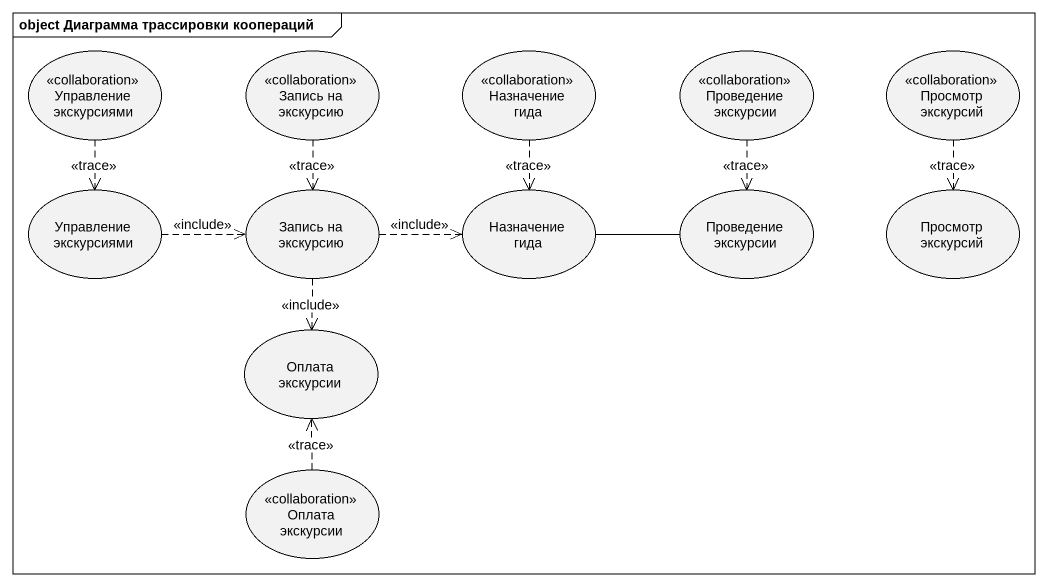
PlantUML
@startuml
mainframe object Диаграмма трассировки коопераций
usecase "Управление экскурсиями" as Управление_экскурсиями <<collaboration>>
usecase "Запись на экскурсию" as Запись_на_экскурсию <<collaboration>>
usecase "Назначение гида" as Назначение_гида <<collaboration>>
usecase "Проведение экскурсии" as Проведение_экскурсии <<collaboration>>
usecase "Просмотр экскурсий" as Просмотр_экскурсий <<collaboration>>
usecase "Управление экскурсиями" as Управление_экскурсиями_2
usecase "Запись на экскурсию" as Запись_на_экскурсию_2
usecase "Назначение гида" as Назначение_гида_2
usecase "Проведение экскурсии" as Проведение_экскурсии_2
usecase "Просмотр экскурсий" as Просмотр_экскурсий_2
usecase "Оплата экскурсии" as Оплата_экскурсии
usecase "Оплата экскурсии" as Оплата_экскурсии_2 <<collaboration>>
Управление_экскурсиями ..> Управление_экскурсиями_2 : <<trace>>
Запись_на_экскурсию ..> Запись_на_экскурсию_2 : <<trace>>
Назначение_гида ..> Назначение_гида_2 : <<trace>>
Проведение_экскурсии ..> Проведение_экскурсии_2 : <<trace>>
Просмотр_экскурсий ..> Просмотр_экскурсий_2 : <<trace>>
Управление_экскурсиями_2 .right.> Запись_на_экскурсию_2 : <<include>>
Запись_на_экскурсию_2 .right.> Назначение_гида_2 : <<include>>
Запись_на_экскурсию_2 ..> Оплата_экскурсии : <<include>>
Назначение_гида_2 -right- Проведение_экскурсии_2
Оплата_экскурсии_2 .up.> Оплата_экскурсии : <<trace>>
@enduml
